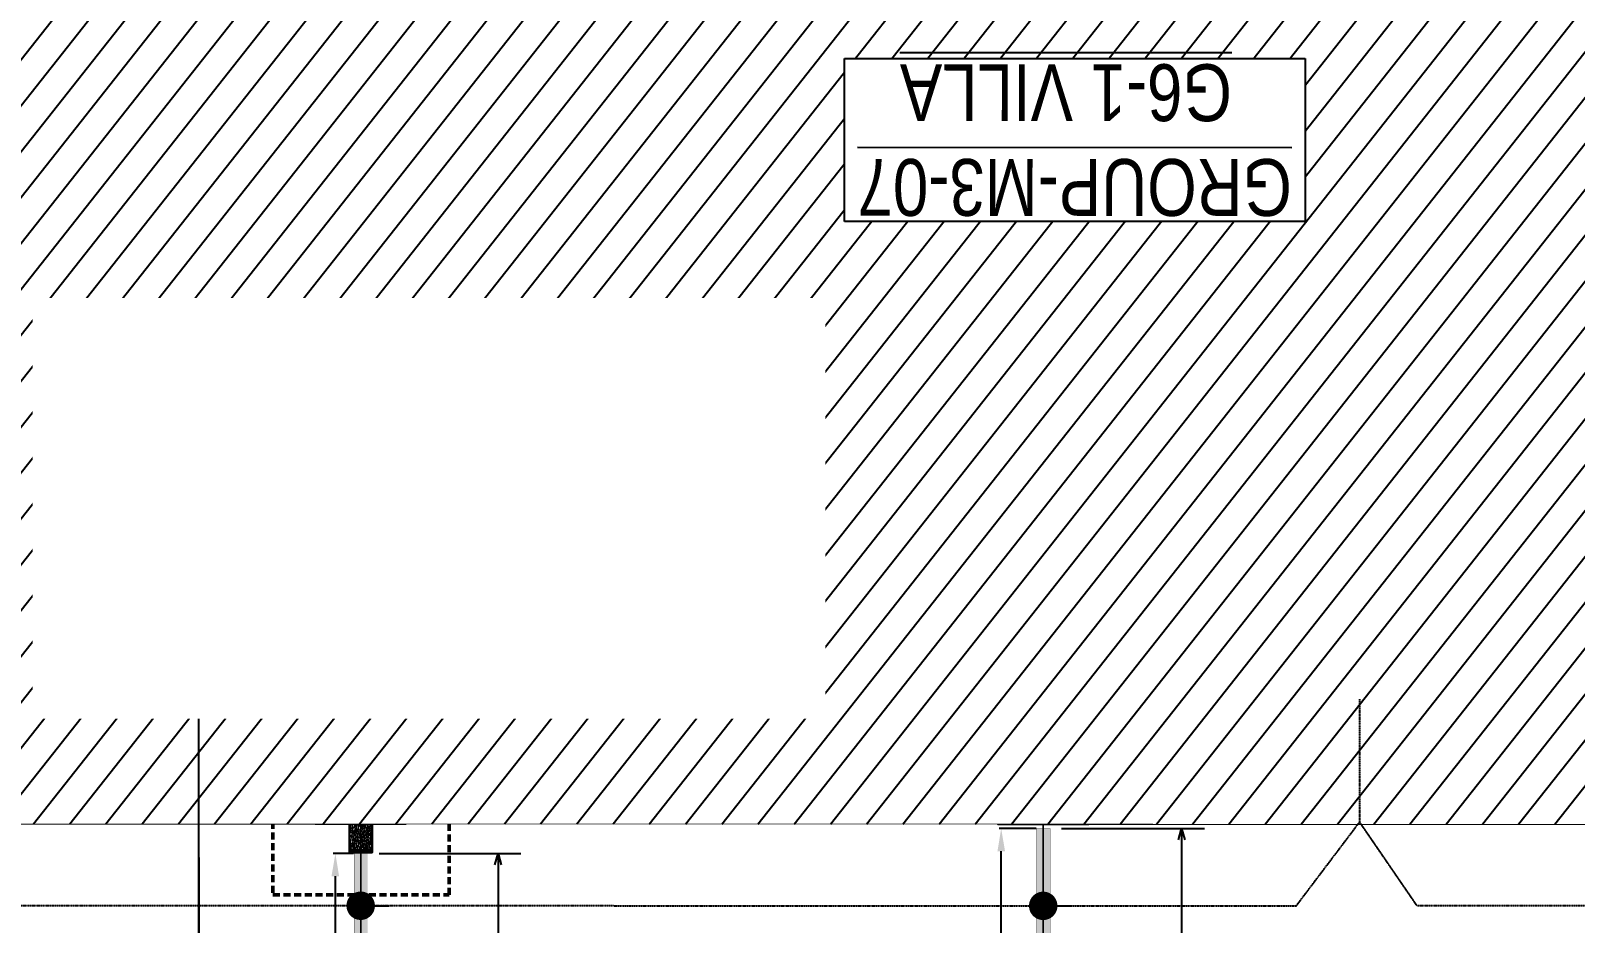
# Model space of a CAD drawing. Header units: centimetres. Extents: x -6122352 to 4157695, y -1694241 to 1947892.
# Drawn here: x 72006 to 85581, y -171107 to -163260 of the extents above; entities that cross this region are included whole.
import ezdxf
from ezdxf.xclip import XClip

# ---------------------------------------------------------------- set-up
doc = ezdxf.new("R2010")
doc.units = ezdxf.units.CM
doc.header["$MEASUREMENT"] = 0
doc.header["$XCLIPFRAME"] = 2
doc.header["$PDMODE"] = 66
doc.header["$PDSIZE"] = 100
for name, pattern in [('DASHED2', [0.375, 0.25, -0.125]), ('XR-AR-MID-SETTING OUT FOR MASTER$0$23585-XR-AR-MID-GROUND FLOOR$0$23261-XR-AR-SI-GF$0$HIDDEN', [0.375, 0.25, -0.125]), ('XR-AR-MID-SETTING OUT FOR MASTER$0$23585-XR-AR-MID-GROUND FLOOR$0$945-4P-1-101-GROUND FLOOR PLAN$0$XR-MIDDLE-GROUND FLOOR PLAN$0$HIDDEN', [9.525, 6.35, -3.175])]:
    doc.linetypes.add(name, pattern=pattern)
for name, color, linetype, lineweight in [('23585-XR-AR-DAMAC PLOT LIMITS$0$1-Mid units', 41, 'Continuous', 5), ('@ Foundations', 4, 'DASHED2', 50), ('A-ANNO-TEXT', 3, 'Continuous', 25), ('XR-AR-MID-SETTING OUT FOR MASTER$0$23585-XR-AR-MID-GROUND FLOOR$0$$A-GLAZ-WNDO', 232, 'Continuous', 9), ('XR-AR-MID-SETTING OUT FOR MASTER$0$23585-XR-AR-MID-GROUND FLOOR$0$$A-WALL', 1, 'Continuous', 5), ('XR-AR-MID-SETTING OUT FOR MASTER$0$23585-XR-AR-MID-GROUND FLOOR$0$A-EQUP-KITN-PLAN', 202, 'Continuous', 9), ('XR-AR-MID-SETTING OUT FOR MASTER$0$23585-XR-AR-MID-GROUND FLOOR$0$A-FLOR-OVHD', 9, 'XR-AR-MID-SETTING OUT FOR MASTER$0$23585-XR-AR-MID-GROUND FLOOR$0$23261-XR-AR-SI-GF$0$HIDDEN', 15), ('XR-AR-MID-SETTING OUT FOR MASTER$0$23585-XR-AR-MID-GROUND FLOOR$0$A-GLAZ-SILL', 8, 'Continuous', 5), ('XR-AR-MID-SETTING OUT FOR MASTER$0$23585-XR-AR-MID-GROUND FLOOR$0$A-GLAZ-WNDO', 232, 'Continuous', 9), ('XR-AR-MID-SETTING OUT FOR MASTER$0$23585-XR-AR-MID-GROUND FLOOR$0$A-WALL', 7, 'Continuous', 30), ('XR-AR-MID-SETTING OUT FOR MASTER$0$23585-XR-AR-MID-GROUND FLOOR$0$S-COLS', 51, 'Continuous', 40)]:
    doc.layers.add(name, color=color, linetype=linetype, lineweight=lineweight)
for name, color, linetype in [('@MI-REF LAYER', 7, 'Continuous'), ('@MI-TYPE-02', 6, 'Continuous'), ('B_TH_4', 7, 'Continuous'), ('XR-AR-MID-SETTING OUT FOR MASTER$0$23585-XR-AR-MID-GROUND FLOOR$0$A-Flor-Hral', 3, 'Continuous'), ('XR-AR-MID-SETTING OUT FOR MASTER$0$23585-XR-AR-MID-GROUND FLOOR$0$A-Flor-Strs', 1, 'Continuous'), ('XR-AR-MID-SETTING OUT FOR MASTER$0$23585-XR-AR-MID-GROUND FLOOR$0$G-SHAD-20', 251, 'Continuous'), ('XR-AR-MID-SETTING OUT FOR MASTER$0$23585-XR-AR-MID-GROUND FLOOR$0$GS-HATCH-FLOOR TILE', 251, 'Continuous')]:
    doc.layers.add(name, color=color, linetype=linetype)
doc.styles.add('JWC 1.50MM', font='GOTHIC.TTF', dxfattribs={"width": 0.8, "height": 1.5})
doc.styles.add('Schueco-BEMSTIL', font='isocpeur.ttf', dxfattribs={"width": 0.9})
doc.styles.add('Xref group 33-41$0$1710 X BOUNDARY WALL OPTION 1$0$Ariel', font='arial.ttf', dxfattribs={"width": 0.8})
doc.dimstyles.new('JWC - 1.5', dxfattribs={"dimtxt": 1.5, "dimasz": 2, "dimexe": 0.18, "dimexo": 0.06, "dimgap": 0.09, "dimtad": 1, "dimtoh": 1, "dimdec": 0, "dimzin": 0, "dimdsep": 46, "dimtxsty": 'JWC 1.50MM', "dimcen": 0.09, "dimclrd": 1, "dimclre": 1, "dimclrt": 2, "dimadec": 0, "dimazin": 0, "dimtfac": 1, "dimtdec": 0, "dimtofl": 0, "dimtmove": 0, "dimatfit": 3, "dimfxl": 30, "dimtolj": 1, "dimtzin": 0, "dimarcsym": 0})
doc.dimstyles.new('MI- JWC-TXT-2.5 MM', dxfattribs={"dimscale": 1.5, "dimtxt": 2.5, "dimasz": 1, "dimexe": 2, "dimexo": 1, "dimgap": 1, "dimtad": 1, "dimdec": 0, "dimdsep": 46, "dimtxsty": 'Schueco-BEMSTIL', "dimblk": 'OPEN30', "dimcen": 0, "dimdle": 2, "dimclrd": 140, "dimclre": 8, "dimclrt": 40, "dimadec": 0, "dimazin": 2, "dimtfac": 1, "dimtdec": 0, "dimtix": 1, "dimtmove": 2, "dimatfit": 3, "dimldrblk": 'OPEN', "dimfxl": 2, "dimlwd": -1, "dimlwe": -1, "dimarcsym": 0})

# ---------------------------------------------------------------- blocks, each defined once
blk = doc.blocks.new('23585-XR-AR-DAMAC PLOT LIMITS')
at = {"layer": '23585-XR-AR-DAMAC PLOT LIMITS$0$1-Mid units', "color": 251, "true_color": 0x636466}
for points in [[(496575.221, 2768838.471), (496557.526, 2768854.684), (496561.58, 2768859.108), (496579.275, 2768842.894)], [(496571.168, 2768834.047), (496553.473, 2768850.261), (496557.526, 2768854.684), (496575.221, 2768838.471)], [(496567.115, 2768829.623), (496549.419, 2768845.837), (496553.473, 2768850.261), (496571.168, 2768834.047)]]:
    blk.add_lwpolyline(points, close=True, dxfattribs=at)
blk = doc.blocks.new('A$Cf093b529')
at = {"layer": 'A-ANNO-TEXT'}
blk.add_blockref('23585-XR-AR-DAMAC PLOT LIMITS', (-495391.99, -2768603.442), dxfattribs=at)
blk = doc.blocks.new('XR-AR-MID-SETTING OUT FOR MASTER$0$23585-XR-AR-MID-GROUND FLOOR$0$945-4P-1-101-GROUND FLOOR PLAN$0$XR-MIDDLE-GROUND FLOOR PLAN$0$A$C446944C1')
at = {"layer": 'XR-AR-MID-SETTING OUT FOR MASTER$0$23585-XR-AR-MID-GROUND FLOOR$0$A-GLAZ-SILL', "color": 252}
blk.add_line((0, 0), (5.2, 0), dxfattribs=at)
for points in [[(2.208, -0.023), (2.208, -0.124), (2.094, -0.074), (2.208, -0.023)], [(2.992, -0.023), (2.992, -0.124), (3.106, -0.074), (2.992, -0.023)]]:
    blk.add_lwpolyline(points, dxfattribs=at)
at = {"layer": 'XR-AR-MID-SETTING OUT FOR MASTER$0$23585-XR-AR-MID-GROUND FLOOR$0$A-GLAZ-WNDO', "color": 252}
for p, q in [((5.2, 0.25), (0, 0.25)), ((0, 0.25), (0, 0)), ((0.05, 0.1), (0.05, 0.25)), ((1.285, 0.25), (1.285, 0.1)), ((1.335, 0.1), (1.335, 0.25)), ((3.865, 0.1), (3.865, 0.25)), ((3.915, 0.25), (3.915, 0.1)), ((5.15, 0.1), (5.15, 0.25)), ((5.2, 0.25), (5.2, 0)), ((0, 0.1), (2.6, 0.1)), ((5.2, 0.1), (2.6, 0.1))]:
    blk.add_line(p, q, dxfattribs=at)
for points in [[(1.285, 0.2), (0.05, 0.2)], [(3.915, 0.2), (5.15, 0.2)]]:
    blk.add_lwpolyline(points, dxfattribs=at)
for points in [[(1.225, 0.04), (1.305, 0.04), (1.305, 0.09), (1.225, 0.09)], [(2.52, 0.04), (1.305, 0.04), (1.305, 0.09), (2.52, 0.09)], [(2.6, 0.04), (2.52, 0.04), (2.52, 0.09), (2.6, 0.09)], [(2.6, 0.04), (2.68, 0.04), (2.68, 0.09), (2.6, 0.09)], [(2.68, 0.04), (3.895, 0.04), (3.895, 0.09), (2.68, 0.09)], [(3.975, 0.04), (3.895, 0.04), (3.895, 0.09), (3.975, 0.09)]]:
    blk.add_lwpolyline(points, close=True, dxfattribs=at)
blk = doc.blocks.new('XR-AR-MID-SETTING OUT FOR MASTER$0$23585-XR-AR-MID-GROUND FLOOR$0$945-4P-1-101-GROUND FLOOR PLAN$0$XR-MIDDLE-GROUND FLOOR PLAN$0$BREAK LINE1')
blk.add_lwpolyline([(648, -6, 0, 0, 0), (101, -6, 16.7, 16.7, 0), (38, -178, 16.7, 16.7, 0), (-87, 166, 16.7, 16.7, 0), (-149, -6, 0, 0, 0), (-912, -6, 0, 0, 0)], format="xyseb")
blk = doc.blocks.new('XR-AR-MID-SETTING OUT FOR MASTER$0$23585-XR-AR-MID-GROUND FLOOR$0$945-4P-1-101-GROUND FLOOR PLAN$0$XR-MIDDLE-GROUND FLOOR PLAN$0$WRFWF')
at = {"layer": 'XR-AR-MID-SETTING OUT FOR MASTER$0$23585-XR-AR-MID-GROUND FLOOR$0$A-FLOR-OVHD', "linetype": 'XR-AR-MID-SETTING OUT FOR MASTER$0$23585-XR-AR-MID-GROUND FLOOR$0$945-4P-1-101-GROUND FLOOR PLAN$0$XR-MIDDLE-GROUND FLOOR PLAN$0$HIDDEN', "ltscale": 0.1}
for p, q in [((9250, 14090), (9250, 9909)), ((10350, 14089), (9250, 14089)), ((10350, 13809), (9250, 13809)), ((10350, 13529), (9250, 13529)), ((10350, 13249), (9250, 13249)), ((10350, 12969), (9250, 12969)), ((10350, 12689), (9250, 12689)), ((10350, 12409), (9250, 12409)), ((10350, 12129), (9250, 12129)), ((10350, 11849), (9250, 11849)), ((10350, 11569), (9250, 11569)), ((10350, 11289), (9250, 11289)), ((10350, 11009), (9250, 11009)), ((10350, 11009), (10350, 9909)), ((10350, 9909), (9250, 9909))]:
    blk.add_line(p, q, dxfattribs=at)
blk.add_lwpolyline([(10350, 14370), (10350, 11009)], dxfattribs=at)
blk = doc.blocks.new('XR-AR-MID-SETTING OUT FOR MASTER$0$23585-XR-AR-MID-GROUND FLOOR$0$945-4P-1-101-GROUND FLOOR PLAN$0$XR-MIDDLE-GROUND FLOOR PLAN$0$ASDASDASD')
blk.add_wipeout([(-42428, 24502), (-42278, 24502), (-42278, 24052), (-42428, 24052)])
blk.add_hatch(color=256).paths.add_polyline_path([(-42428, 24502), (-42278, 24502), (-42428, 24052)])
for p, q in [((-42278, 24502), (-42428, 24502)), ((-42428, 24502), (-42428, 24052)), ((-42428, 24052), (-42278, 24502)), ((-42278, 24052), (-42278, 24502)), ((-42428, 24052), (-42278, 24052))]:
    blk.add_line(p, q)
blk = doc.blocks.new('XR-AR-MID-SETTING OUT FOR MASTER$0$23585-XR-AR-MID-GROUND FLOOR$0$A$C08698786')
at = {"layer": 'XR-AR-MID-SETTING OUT FOR MASTER$0$23585-XR-AR-MID-GROUND FLOOR$0$S-COLS', "color": 252, "lineweight": 30}
for points in [[(5900, 19473), (5900, 18773), (6100, 18773), (6100, 19473)], [(-100, 18728), (-100, 17728), (100, 17728), (100, 18728)], [(-100, 16145), (-100, 14945), (100, 14945), (100, 16145)], [(5900, 15688), (5900, 14688), (6100, 14688), (6100, 15688)]]:
    blk.add_lwpolyline(points, close=True, dxfattribs=at)
blk = doc.blocks.new('XR-AR-MID-SETTING OUT FOR MASTER')
h = blk.add_hatch()
h.set_pattern_fill('AR-CONC', color=8, scale=0.2, angle=90)
h.set_pattern_definition([(140, (-1262400.084, -115249.566), (3.1878171, 36.4369338), [3.81, -41.91]), (85, (-1262400.084, -115249.566), (-38.211369, -7.0486843), [3.048, -33.5281168]), (190.4514447, (-1262399.82, -115246.53), (-35.0235504, 29.3882494), [3.2380018, -35.6180489]), (136.1842, (-1262410.244, -115249.566), (8.4084656, 54.2158082), [5.715, -62.865]), (186.6355576, (-1262409.543, -115245.05), (-49.485225, 47.4808268), [4.8570046, -53.4271216]), (81.184151, (-1262410.244, -115249.566), (-49.485225, 47.4808268), [4.5719934, -50.2919464]), (111, (-1262407.704, -115244.486), (20.45303964, 30.32287825), [3.81, -41.91]), (56, (-1262407.704, -115244.486), (-36.8375932, 12.3604057), [3.048, -33.528]), (161.451445, (-1262406, -115241.96), (-16.3845538, 42.6832839), [3.2380018, -35.6179875]), (127.5, (-1262400.084, -115249.566), (-16.91100777, 0.61772065), [0, -33.1216, 0, -34.036, 0, -33.655]), (97.5, (-1262400.084, -115249.566), (-20.03611496, 13.3639325), [0, -19.4056, 0, -32.3596, 0, -12.827]), (57.5, (-1262400.084, -115260.894), (1.1457488, 27.11811903), [0, -12.7, 0, -39.624, 0, -52.578]), (47.5, (-1262400.084, -115265.974), (-5.0852982, 29.62583628), [0, -16.51, 0, -26.3144, 0, -37.338])])
h.paths.add_polyline_path([(6000, 19703), (5900, 19703), (5900, 19473), (6000, 19473)])
h.paths.add_polyline_path([(6100, 19703), (6000, 19703), (6000, 19473), (6100, 19473)])
for points in [[(6100, 19703), (6100, 19723), (5900, 19723), (5900, 19703)], [(5900, 19473), (5900, 19703), (6100, 19703), (6100, 19473)]]:
    blk.add_lwpolyline(points)
at = {"layer": 'XR-AR-MID-SETTING OUT FOR MASTER$0$23585-XR-AR-MID-GROUND FLOOR$0$A-EQUP-KITN-PLAN', "color": 8}
for p, q in [((3900, 15203), (5500, 15203)), ((3900, 14953), (3900, 15203)), ((5500, 14953), (5500, 15203)), ((3500, 14253), (5300, 14253)), ((5300, 12103), (5300, 14253))]:
    blk.add_line(p, q, dxfattribs=at)
at = {"layer": 'XR-AR-MID-SETTING OUT FOR MASTER$0$23585-XR-AR-MID-GROUND FLOOR$0$A-Flor-Hral', "color": 8}
blk.add_lwpolyline([(100, 14903), (2090, 14903), (2090, 14853), (100, 14853)], dxfattribs=at)
at = {"layer": 'XR-AR-MID-SETTING OUT FOR MASTER$0$23585-XR-AR-MID-GROUND FLOOR$0$A-FLOR-OVHD', "color": 8, "linetype": 'XR-AR-MID-SETTING OUT FOR MASTER$0$23585-XR-AR-MID-GROUND FLOOR$0$23261-XR-AR-SI-GF$0$HIDDEN', "ltscale": 5}
for p, q in [((5500, 14953), (3900, 14953)), ((3900, 14853), (5500, 14853)), ((5580, 12103), (5580, 14853)), ((3400, 14153), (3400, 12203)), ((3500, 12203), (3500, 14153))]:
    blk.add_line(p, q, dxfattribs=at)
at = {"layer": 'XR-AR-MID-SETTING OUT FOR MASTER$0$23585-XR-AR-MID-GROUND FLOOR$0$A-Flor-Strs', "color": 8}
for p, q in [((2040, 14953), (100, 14953)), ((1200, 14953), (1200, 14903)), ((1480, 14953), (1480, 14903)), ((1760, 14953), (1760, 14903)), ((2040, 14953), (2040, 14903)), ((1200, 14853), (1200, 13953)), ((1480, 14853), (1480, 13953)), ((1760, 14853), (1760, 13953)), ((2040, 14853), (2040, 13953)), ((1100, 13853), (100, 13853)), ((1200, 13853), (1200, 13573)), ((1480, 13903), (1480, 13853)), ((1760, 13903), (1760, 13853)), ((2040, 13903), (2040, 13853)), ((1100, 13573), (100, 13573)), ((1200, 13573), (1150, 13573))]:
    blk.add_line(p, q, dxfattribs=at)
blk.add_lwpolyline([(1200, 13903), (1200, 13853), (1150, 13853)], dxfattribs=at)
at = {"layer": 'XR-AR-MID-SETTING OUT FOR MASTER$0$23585-XR-AR-MID-GROUND FLOOR$0$A-Flor-Strs', "color": 8, "const_width": 15}
blk.add_lwpolyline([(455, 13685), (650, 13573), (845, 13685)], dxfattribs=at)
at = {"layer": 'XR-AR-MID-SETTING OUT FOR MASTER$0$23585-XR-AR-MID-GROUND FLOOR$0$A-Flor-Strs', "color": 8}
blk.add_circle((2040, 14403), 45, dxfattribs=at)
at = {"layer": 'XR-AR-MID-SETTING OUT FOR MASTER$0$23585-XR-AR-MID-GROUND FLOOR$0$A-WALL', "color": 8}
for points in [[(100, 19473), (400, 19473), (400, 19223), (100, 19223)], [(5900, 19473), (6100, 19473), (6100, 5500), (5900, 5500), (5900, 14853), (5500, 14853), (5500, 14953), (5900, 14953)], [(5600, 19473), (5900, 19473), (5900, 19223), (5600, 19223)], [(3900, 14853), (3900, 14953), (3400, 14953), (3400, 14153), (3500, 14153), (3500, 14853)]]:
    blk.add_lwpolyline(points, close=True, dxfattribs=at)
blk.add_lwpolyline([(3500, 14853), (3400, 14853)], dxfattribs=at)
at = {"layer": 'XR-AR-MID-SETTING OUT FOR MASTER$0$23585-XR-AR-MID-GROUND FLOOR$0$$A-GLAZ-WNDO', "color": 8, "xscale": -1000, "yscale": 1000, "zscale": 1000}
blk.add_blockref('XR-AR-MID-SETTING OUT FOR MASTER$0$23585-XR-AR-MID-GROUND FLOOR$0$945-4P-1-101-GROUND FLOOR PLAN$0$XR-MIDDLE-GROUND FLOOR PLAN$0$A$C446944C1', (5600, 19223), dxfattribs=at)
at = {"layer": 'XR-AR-MID-SETTING OUT FOR MASTER$0$23585-XR-AR-MID-GROUND FLOOR$0$$A-WALL', "color": 8}
blk.add_blockref('XR-AR-MID-SETTING OUT FOR MASTER$0$23585-XR-AR-MID-GROUND FLOOR$0$945-4P-1-101-GROUND FLOOR PLAN$0$XR-MIDDLE-GROUND FLOOR PLAN$0$WRFWF', (-9150, -797), dxfattribs=at)
at = {"layer": 'XR-AR-MID-SETTING OUT FOR MASTER$0$23585-XR-AR-MID-GROUND FLOOR$0$A-FLOR-OVHD', "color": 8, "linetype": 'XR-AR-MID-SETTING OUT FOR MASTER$0$23585-XR-AR-MID-GROUND FLOOR$0$23261-XR-AR-SI-GF$0$HIDDEN', "ltscale": 5, "xscale": -0.9999999999999997, "rotation": 194.2810957359752}
blk.add_blockref('XR-AR-MID-SETTING OUT FOR MASTER$0$23585-XR-AR-MID-GROUND FLOOR$0$945-4P-1-101-GROUND FLOOR PLAN$0$XR-MIDDLE-GROUND FLOOR PLAN$0$BREAK LINE1', (675, 13433), dxfattribs=at)
at = {"layer": 'XR-AR-MID-SETTING OUT FOR MASTER$0$23585-XR-AR-MID-GROUND FLOOR$0$G-SHAD-20', "color": 8}
blk.add_blockref('XR-AR-MID-SETTING OUT FOR MASTER$0$23585-XR-AR-MID-GROUND FLOOR$0$945-4P-1-101-GROUND FLOOR PLAN$0$XR-MIDDLE-GROUND FLOOR PLAN$0$ASDASDASD', (44478, -10850), dxfattribs=at)
at = {"layer": 'XR-AR-MID-SETTING OUT FOR MASTER$0$23585-XR-AR-MID-GROUND FLOOR$0$A-Flor-Hral', "color": 8}
blk.add_lwpolyline([(1150, 13560), (1150, 13903), (2090, 13903), (2090, 13953), (1100, 13953), (1100, 13548)], dxfattribs=at)
at = {"layer": 'XR-AR-MID-SETTING OUT FOR MASTER$0$23585-XR-AR-MID-GROUND FLOOR$0$A-Flor-Strs', "color": 8}
blk.add_lwpolyline([(650, 13573), (650, 14403), (2040, 14403)], dxfattribs=at)
at = {"layer": 'XR-AR-MID-SETTING OUT FOR MASTER$0$23585-XR-AR-MID-GROUND FLOOR$0$A-WALL', "color": 8}
for points in [[(100, 19473), (-100, 19473), (-100, 5500), (100, 5500), (100, 8850), (1100, 8850), (1100, 8950), (100, 8950), (100, 10950), (2100, 10950), (2100, 9950), (2200, 9950), (2200, 11150), (2100, 11150), (2100, 11050), (100, 11050)], [(2200, 13653), (2200, 13653), (2200, 13853), (1200, 13853), (1200, 13753), (1850, 13753), (1850, 13103), (2100, 13103), (2100, 12653), (1950, 12653), (1950, 12552), (2100, 12552), (2100, 12050), (2200, 12050), (2200, 13203), (2050, 13203), (2050, 13653), (2200, 13653)], [(1950, 13203), (2000, 13203), (2000, 13653), (1950, 13653)]]:
    blk.add_lwpolyline(points, close=True, dxfattribs=at)
at = {"layer": 'XR-AR-MID-SETTING OUT FOR MASTER$0$23585-XR-AR-MID-GROUND FLOOR$0$GS-HATCH-FLOOR TILE', "color": 8}
blk.add_blockref('XR-AR-MID-SETTING OUT FOR MASTER$0$23585-XR-AR-MID-GROUND FLOOR$0$A$C08698786', (0, 0), dxfattribs=at)
blk = doc.blocks.new('MID UNIT')
at = {"xscale": 0.001, "yscale": 0.001, "zscale": 0.001}
blk.add_blockref('XR-AR-MID-SETTING OUT FOR MASTER', (0, 0), dxfattribs=at)
blk = doc.blocks.new('TH_4')
at = {"xscale": -1}
for p in [(495814.305, 2769130.514), (495826.305, 2769130.514)]:
    blk.add_blockref('MID UNIT', p, dxfattribs=at)
blk.add_blockref('MID UNIT', (495814.305, 2769130.514))
blk = doc.blocks.new('23585-XR-AR-MALDIVE-3$0$TH_4')
at = {"layer": 'B_TH_4', "xscale": 1.000039184446315, "yscale": 1.000039184446315, "zscale": 1.000039184446315}
blk.add_blockref('TH_4', (-19.427, -108.507), dxfattribs=at)
at = {"layer": '@ Foundations', "linetype": 'DASHED2', "ltscale": 0.25}
for points in [[(495819.53, 2769148.562), (495821.08, 2769148.562), (495821.08, 2769150.612), (495819.53, 2769150.612)], [(495813.281, 2769147.567), (495815.331, 2769147.567), (495815.331, 2769149.917), (495813.281, 2769149.917)], [(495812.956, 2769144.71), (495815.656, 2769144.71), (495815.656, 2769147.21), (495812.956, 2769147.21)], [(495819.33, 2769144.433), (495821.28, 2769144.433), (495821.28, 2769146.983), (495819.33, 2769146.983)]]:
    blk.add_lwpolyline(points, close=True, dxfattribs=at)
blk = doc.blocks.new('_Dot')
at = {"color": 0, "linetype": 'ByBlock', "lineweight": -2}
blk.add_line((-0.5, 0), (-1, 0), dxfattribs=at)
at = {"color": 0, "linetype": 'ByBlock', "const_width": 0.5}
blk.add_lwpolyline([(-0.25, 0, 1), (0.25, 0, 1)], format="xyb", close=True, dxfattribs=at)
blk = doc.blocks.new('_Open30')
at = {"color": 0, "linetype": 'ByBlock', "lineweight": -2}
for p, q in [((-1, 0.27), (0, 0)), ((0, 0), (-1, -0.27)), ((0, 0), (-1, 0))]:
    blk.add_line(p, q, dxfattribs=at)
blk = doc.blocks.new('*D3673')
at = {"layer": '@MI-TYPE-02', "color": 8, "transparency": 16777216}
for p, q in [((-4199, -262), (-4199, -1507)), ((-11, -261), (-11, -1507))]:
    blk.add_line(p, q, dxfattribs=at)
at = {"layer": '@MI-TYPE-02', "color": 140, "transparency": 16777216}
blk.add_line((-111, -1307), (-4099, -1307), dxfattribs=at)
at = {"layer": 'Defpoints', "color": 0, "transparency": 16777216}
for p in [(-4199, -162), (-11, -161), (-4199, -1307)]:
    blk.add_point(p, dxfattribs=at)
at = {"layer": '@MI-TYPE-02', "color": 140, "transparency": 16777216, "xscale": 100, "yscale": 100, "zscale": 100, "rotation": 180}
blk.add_blockref('_Open30', (-4199, -1307), dxfattribs=at)
at = {"layer": '@MI-TYPE-02', "color": 140, "transparency": 16777216, "xscale": 100, "yscale": 100, "zscale": 100}
blk.add_blockref('_Open30', (-11, -1307), dxfattribs=at)
at = {"layer": '@MI-TYPE-02', "color": 40, "transparency": 16777216, "insert": (-2105, -1082), "char_height": 250, "attachment_point": 5, "style": 'Schueco-BEMSTIL'}
blk.add_mtext('4188', dxfattribs=at)
blk = doc.blocks.new('_Open')
at = {"color": 0, "linetype": 'ByBlock', "lineweight": -2}
for p, q in [((-1, 0.2), (0, 0)), ((-1, -0.2), (0, 0)), ((0, 0), (-1, 0))]:
    blk.add_line(p, q, dxfattribs=at)
blk = doc.blocks.new('*D3676')
at = {"layer": '@MI-TYPE-02', "color": 8, "transparency": 16777216}
for p, q in [((-4208, -6262), (-4208, -7516)), ((210, -6260), (210, -7516))]:
    blk.add_line(p, q, dxfattribs=at)
at = {"layer": '@MI-TYPE-02', "color": 140, "transparency": 16777216}
blk.add_line((110, -7316), (-4108, -7316), dxfattribs=at)
at = {"layer": 'Defpoints', "color": 0, "transparency": 16777216}
for p in [(-4208, -6162), (210, -6160), (-4208, -7316)]:
    blk.add_point(p, dxfattribs=at)
at = {"layer": '@MI-TYPE-02', "color": 140, "transparency": 16777216, "xscale": 100, "yscale": 100, "zscale": 100, "rotation": 180}
blk.add_blockref('_Open30', (-4208, -7316), dxfattribs=at)
at = {"layer": '@MI-TYPE-02', "color": 140, "transparency": 16777216, "xscale": 100, "yscale": 100, "zscale": 100}
blk.add_blockref('_Open30', (210, -7316), dxfattribs=at)
at = {"layer": '@MI-TYPE-02', "color": 40, "transparency": 16777216, "insert": (-1999, -7091), "char_height": 250, "attachment_point": 5, "style": 'Schueco-BEMSTIL'}
blk.add_mtext('4418', dxfattribs=at)
blk = doc.blocks.new('*D3672')
at = {"color": 1, "lineweight": -2, "transparency": 16777216}
for p, q in [((-2110, -96), (-2110, 141)), ((-11, -37), (-11, 141)), ((-1910, 123), (-211, 123))]:
    blk.add_line(p, q, dxfattribs=at)
at = {"color": 1, "transparency": 16777216}
for points in [[(-1910, 157), (-1910, 90), (-2110, 123)], [(-211, 157), (-211, 90), (-11, 123)]]:
    blk.add_solid(points, dxfattribs=at)
at = {"layer": 'Defpoints', "color": 0, "transparency": 16777216}
for p in [(-11, 123), (-2110, -102), (-11, -43)]:
    blk.add_point(p, dxfattribs=at)
at = {"color": 2, "transparency": 16777216, "insert": (-1061, 211), "char_height": 150, "attachment_point": 5, "style": 'JWC 1.50MM'}
blk.add_mtext('\\A1;2099', dxfattribs=at)
blk = doc.blocks.new('*D3677')
at = {"color": 1, "lineweight": -2, "transparency": 16777216}
for p, q in [((-2009, -6037), (-2009, -5712)), ((-1809, -5730), (10, -5730)), ((210, -6037), (210, -5712))]:
    blk.add_line(p, q, dxfattribs=at)
at = {"color": 1, "transparency": 16777216}
for points in [[(-1809, -5697), (-1809, -5764), (-2009, -5730)], [(10, -5697), (10, -5764), (210, -5730)]]:
    blk.add_solid(points, dxfattribs=at)
at = {"layer": 'Defpoints', "color": 0, "transparency": 16777216}
for p in [(210, -5730), (-2009, -6043), (210, -6043)]:
    blk.add_point(p, dxfattribs=at)
at = {"color": 2, "transparency": 16777216, "insert": (-899, -5643), "char_height": 150, "attachment_point": 5, "style": 'JWC 1.50MM'}
blk.add_mtext('\\A1;2220', dxfattribs=at)
blk = doc.blocks.new('G6-Partition Walls')
at = {"layer": '@MI-TYPE-02'}
h = blk.add_hatch(color=256, dxfattribs=at)
h.dxf.hatch_style = 1
h.paths.add_polyline_path([(-11.1, -41), (-11.1, -161), (-4199.3, -161.9), (-4199.4, -41.9)])
h.paths.add_polyline_path([(210.5, -6040.2), (210.5, -6160.2), (-4207.6, -6161.7), (-4207.6, -6041.7)])
h.paths.add_polyline_path([(-11.1, -12160.7), (-11, -12040.7), (-4199.3, -12039.9), (-4199.4, -12159.9)])
h.paths.add_polyline_path([(-90.3, -18160.9), (-90.2, -18040.9), (-4206.7, -18040), (-4206.7, -18160)])
at = {"layer": '@MI-TYPE-02', "const_width": 2.5}
for points in [[(-11.1, -41), (-11.1, -161), (-4199.3, -161.9), (-4199.4, -41.9)], [(210.5, -6040.2), (210.5, -6160.2), (-4207.6, -6161.7), (-4207.6, -6041.7)]]:
    blk.add_lwpolyline(points, close=True, dxfattribs=at)
at = {"color": 94}
for base, p1, p2, picture, middle in [((-11.1, 123.3), (-2110.2, -102.4), (-11.1, -42.8), '*D3672', (-1060.7, 211.1)), ((210.4879, -5730.4762), (-2009.0316, -6042.545), (210.4879, -6043.3552), '*D3677', (-899.2719, -5642.7032))]:
    dim = blk.add_linear_dim(base=base, p1=p1, p2=p2, dimstyle='JWC - 1.5', dxfattribs=at)
    dim.commit()
    dim.dimension.update_dxf_attribs({"geometry": picture, "text_midpoint": middle})
at = {"layer": '@MI-TYPE-02'}
for base, p1, p2, picture, middle in [((-4199.3, -1307.3), (-11.1, -161), (-4199.3, -161.9), '*D3673', (-2105.2, -1082.3)), ((-4207.6, -7315.9), (210.5, -6160.2), (-4207.6, -6161.7), '*D3676', (-1998.5, -7090.9))]:
    dim = blk.add_linear_dim(base=base, p1=p1, p2=p2, dimstyle='MI- JWC-TXT-2.5 MM', dxfattribs=at)
    dim.commit()
    dim.dimension.update_dxf_attribs({"geometry": picture, "text_midpoint": middle})

msp = doc.modelspace()

# ---------------------------------------------------------------- block references
at = {"layer": '@MI-REF LAYER', "xscale": 1000, "yscale": 1000, "zscale": 1000, "rotation": 312.4882903633292}
msp.add_blockref('A$Cf093b529', (-891608.73293, 539022.72011), dxfattribs=at)

# ---------------------------------------------------------------- next in the draw order: block references
at = {"layer": '@MI-REF LAYER'}
ref = msp.add_blockref('23585-XR-AR-MALDIVE-3$0$TH_4', (496387983.13805, 2768891476.40003), dxfattribs=dict(at, xscale=1000, yscale=1000, zscale=1000, rotation=179.9898040462887))
XClip(ref).set_block_clipping_path([(495793.1983331204, 2769154.4143530317), (495793.2172451443, 2769130.5147732692), (495835.3551904894, 2769130.5144566512), (495835.3553965106, 2769154.4534311658), (495826.2939831605, 2769154.4143751008), (495820.2938442621, 2769154.4144850681), (495814.2939794599, 2769154.41430012), (495808.2939721677, 2769154.4142626277), (495802.2939673355, 2769154.4142251369)])

# ---------------------------------------------------------------- next in the draw order: block references
at = {"layer": '@MI-REF LAYER', "extrusion": (5.28805e-12, -6.92406e-09, 1), "xscale": 250, "yscale": 250, "zscale": 250, "rotation": 180.0886329981475}
for p in [(74905.63958, -170954.32123, -22.45904), (80905.41707, -170955.20396, -22.45904)]:
    msp.add_blockref('_Dot', p, dxfattribs=at)

# ---------------------------------------------------------------- next in the draw order: wipeouts: each hides what was drawn before it
at = {"color": 10}
msp.add_wipeout([(62759.60346, -156259.19746), (62757.29822, -170533.02871), (69005.67211, -170538.33469), (69005.68011, -170233.51101), (92807.11389, -170238.81378), (92807.06058, -170538.39232), (99057.17158, -170539.50455), (99059.24789, -156265.65709), (62759.60425, -156254.73668)], dxfattribs=at).dxf.layer = '@MI-REF LAYER'

# ---------------------------------------------------------------- next in the draw order: hatches: boundary and pattern name
at = {"layer": '@MI-REF LAYER', "transparency": 33554508}
h = msp.add_hatch(dxfattribs=at)
h.set_pattern_fill('ANSI31', color=256, scale=2000, angle=186.72236)
h.paths.add_polyline_path([(62759.60425, -156254.73676), (62755.51561, -170533.02842), (69005.67576, -170534.03783), (69005.93098, -170233.48086), (92806.86296, -170238.81372), (92806.76133, -170538.3761), (99057.17158, -170539.48841), (99059.32244, -156265.65711)])

# ---------------------------------------------------------------- next in the draw order: linework, layer by layer
at = {"layer": '@MI-REF LAYER', "const_width": 5}
msp.add_lwpolyline([(62759.60425, -156254.73676), (62755.51561, -170533.02842), (69005.67576, -170534.03783), (69005.93098, -170233.48086), (92806.86296, -170238.81372), (92806.76133, -170538.3761), (99057.17158, -170539.48841), (99059.32244, -156265.65711)], close=True, dxfattribs=at)
at = {"layer": '@MI-REF LAYER', "linetype": 'DASHED2', "extrusion": (3.92215e-12, 7.46019e-09, 1)}
for points, elevation in [([(83687.41298, -170217.92528), (83687.97243, -169136.96393)], -22.46151), ([(68906.89179, -170952.07499), (83130.48503, -170954.60464), (83687.41298, -170217.92528)], -22.4615), ([(92906.90809, -170960.26011), (84192.49478, -170955.15428), (83687.41298, -170217.92528)], -22.4615)]:
    msp.add_lwpolyline(points, dxfattribs=dict(at, elevation=elevation))

# ---------------------------------------------------------------- next in the draw order: block references
at = {"layer": '@MI-TYPE-02', "rotation": 89.9898100330467}
msp.add_blockref('G6-Partition Walls', (74806.11367, -170484.55301), dxfattribs=at)

# ---------------------------------------------------------------- next in the draw order: texts
at = {"layer": '@MI-REF LAYER', "color": 3, "insert": (83156.97024, -164887.48991), "char_height": 500, "width": 3948.5325215, "attachment_point": 1, "rotation": 179.988928695, "style": 'Xref group 33-41$0$1710 X BOUNDARY WALL OPTION 1$0$Ariel', "bg_fill": 19, "box_fill_scale": 1.1, "bg_fill_color": 256, "bg_fill_transparency": 0}
msp.add_mtext('\\pxqc;{\\LGROUP-M3-07  G6-1 VILLA}', dxfattribs=at)

# ---------------------------------------------------------------- next in the draw order: wipeouts: each hides what was drawn before it
msp.add_wipeout([(78990.97464, -169310.15808), (72021.48775, -169308.8141), (72022.20126, -165608.81416), (78991.68814, -165610.15815)]).dxf.layer = '@MI-REF LAYER'

# ---------------------------------------------------------------- next in the draw order: linework, layer by layer
at = {"layer": '@MI-REF LAYER', "color": 1, "const_width": 20}
msp.add_lwpolyline([(59871.46507, -174730.6441), (62345.7708, -172469.37324), (73482.30844, -172471.5208), (73481.16438, -169309.14201), (73482.30844, -172471.5208), (99149.4573, -172476.47044), (102016.76227, -174737.24907)], dxfattribs=at)

doc.saveas('drawing.dxf')
